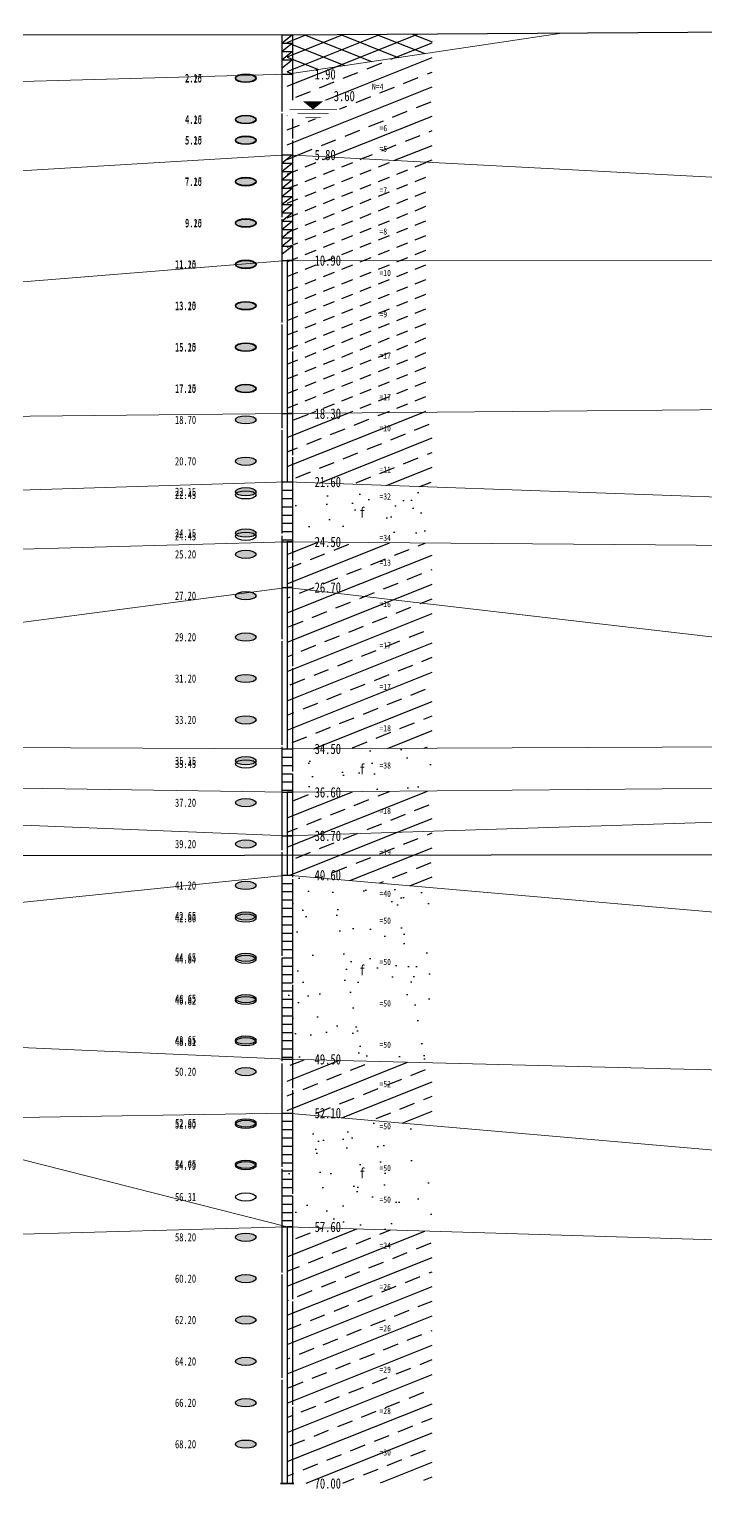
# Model space of a CAD drawing. Header units: millimetres. Extents: x 946 to 3601, y 223 to 2569.
# Drawn here: x 1509.8 to 1542.5, y 268.2 to 338.7 of the extents above; entities that cross this region are included whole.
import ezdxf

# ---------------------------------------------------------------- set-up
doc = ezdxf.new("R2010")
doc.units = ezdxf.units.MM
doc.linetypes.add('sx', pattern=[10, 5, 0, 5, 0])
for name, color, linetype in [('dz-temp', 4, 'Continuous'), ('GiCAD_PouMian', 7, 'Continuous'), ('GICAD_QUYANG', 7, 'Continuous'), ('地质-地面线', 7, 'Continuous'), ('地质-填充花纹', 8, 'Continuous'), ('地质-标贯', 7, 'Continuous'), ('地质-水位线', 5, 'Continuous'), ('地质-钻孔', 7, 'Continuous')]:
    doc.layers.add(name, color=color, linetype=linetype)
doc.layers.add('地质-地层线', color=7, linetype='Continuous', lineweight=15)
doc.layers.add('地质-文字', color=7, linetype='Continuous', lineweight=15)
doc.styles.add('LZ_FONTS_FS', font='', dxfattribs={"width": 0.7})
doc.styles.add('LZ_PMT_LINE', font='', dxfattribs={"height": 2})
doc.styles.add('叠加符号', font='', dxfattribs={"width": 0.7, "height": 2.5})
doc.styles.add('地下水位', font='', dxfattribs={"width": 0.7, "height": 2.5})
doc.styles.add('层底标注', font='', dxfattribs={"width": 0.7, "height": 2.5})
doc.styles.add('标贯动探', font='', dxfattribs={"width": 0.7, "height": 1.5})
doc.styles.get('LZ_FONTS_FS').set_extended_font_data('仿宋_GB2312')
doc.styles.get('LZ_PMT_LINE').set_extended_font_data('仿宋_GB2312')
doc.styles.get('叠加符号').set_extended_font_data('仿宋_GB2312')
doc.styles.get('地下水位').set_extended_font_data('仿宋_GB2312')
doc.styles.get('层底标注').set_extended_font_data('仿宋_GB2312')
doc.styles.get('标贯动探').set_extended_font_data('仿宋_GB2312')
doc.linetypes.add('swx', pattern='A,7,-1.5,["●",LZ_PMT_LINE,S=0.05,R=0,X=0,Y=0],-1.5', length=10)
pattern_1 = [(21.80141, (207.059, -62.8771), (-1.7677652, 0.7071061), []), (21.80141, (208.809, -62.8771), (-1.7677652, 0.7071061), [0.7615765, -0.475985])]
pattern_2 = [(17.062863, (207.05897, -62.8771), (2.79036967, 1.24889985), [-5.9751498, 0, -4.4813624, 0, -4.4813624, 0]), (3.01447, (207.059, -62.8771), (7.2145321, 1.8094251), [-2.978456, 0, -7.7439854, 0, -1.7870735, 0]), (345.96657, (201.6935, -62.8771), (11.0733864, -1.5019982), [-1.573447, 0, -6.293788, 0, -7.3427527, 0]), (17.06286, (207.059, -62.877), (-2.941879, 3.021541), [-3.983433, 0, -4.979292, 0, -4.481362, 0]), (3.01447, (207.059, -62.877), (4.858372, 4.093388), [-3.574147, 0, -5.361221, 0, -1.787074, 0]), (345.7037, (201.6935, -62.877), (5.2409553, 1.250378), [-2.088827, 0, -6.788688, 0, -10.444135, 0]), (339.87047, (201.6935, -62.877), (6.9800505, 1.196567), [-0.942291, 0, -3.769163, 0, -3.769163, 0]), (17.06286, (207.059, -62.8771), (6.5425438, 3.7545058), [-1.4937875, 0, -1.4937875, 0, -4.4813624, 0]), (3.01447, (207.059, -62.877), (2.716851, 3.980613), [-3.574147, 0, -7.743985, 0, -1.787074, 0]), (345.7037, (201.6935, -62.877), (15.682466, 1.374167), [-6.266481, 0, -2.611034, 0, -2.611034, 0]), (339.8705, (201.6935, -62.877), (230427.237503, -84451.983463), [-1.187286, 0, -9.894053, 0, -0.94229, 0])]
pattern_3 = [(21.80141, (207.059, -62.8771), (-0.88388348, 0.3535534), [0.571183, -0.38078866])]

# ---------------------------------------------------------------- blocks, each defined once
blk = doc.blocks.new('gkqy_yuan.dwg不标1')
at = {"layer": 'GiCAD_PouMian'}
h = blk.add_hatch(color=7, dxfattribs=at)
edge = h.paths.add_edge_path()
edge.add_arc((0, 0), 1, 0, 360)
at = {"layer": 'GICAD_QUYANG', "color": 7}
blk.add_circle((0, 0), 1, dxfattribs=at)
blk = doc.blocks.new('gkqy_rao.dwg不标1')
at = {"layer": 'GICAD_QUYANG', "color": 7}
blk.add_circle((0, 0), 1, dxfattribs=at)
blk = doc.blocks.new('shuiweifh')
at = {"color": 7, "linetype": 'swx'}
blk.add_wipeout([(-2.47, -2.24), (2.54, -2.24), (2.54, 2.22), (-2.47, 2.22)], dxfattribs=at).dxf.layer = '地质-水位线'
at = {"color": 7}
blk.add_lwpolyline([(0, 0, 0, 2, 0), (0, 2, 2, 2, 0)], format="xyseb", dxfattribs=at)
for points, const_width in [([(-2.25, 0.02), (2.32, 0.02)], 0.075), ([(-1.5, -1), (1.5, -1)], 0.075), ([(-0.75, -2), (0.75, -2)], 0.05)]:
    blk.add_lwpolyline(points, dxfattribs=dict(at, const_width=const_width))

msp = doc.modelspace()

# ---------------------------------------------------------------- hatches: boundary and pattern name
at = {"layer": '地质-填充花纹', "linetype": 'Continuous'}
h = msp.add_hatch(dxfattribs=at)
h.set_pattern_fill('GKSTT', color=256, scale=0.25, style=0, pattern_type=2)
h.set_pattern_definition([(21.80141, (207.059, -62.8771), (-0.88388348, 0.3535534), []), (158.19859, (207.059, -62.8771), (-0.88388348, -0.3535534), [])])
h.paths.add_polyline_path([(1529.288, 337.564), (1522.288, 336.514), (1522.288, 338.414), (1529.288, 338.462)])
h = msp.add_hatch(dxfattribs=at)
h.set_pattern_fill('GLYNT', color=256, scale=0.25, style=0, pattern_type=2)
h.set_pattern_definition(pattern_1)
h.paths.add_polyline_path([(1529.288, 332.247), (1522.288, 332.614), (1522.288, 336.514), (1529.288, 337.564)])
h = msp.add_hatch(dxfattribs=at)
h.set_pattern_fill('GKFT', color=256, scale=0.25, style=0, pattern_type=2)
h.set_pattern_definition(pattern_3)
h.paths.add_polyline_path([(1529.288, 332.247), (1529.288, 327.51), (1522.288, 327.514), (1522.288, 332.614)])
h = msp.add_hatch(dxfattribs=at)
h.set_pattern_fill('GKFT', color=256, scale=0.25, style=0, pattern_type=2)
h.set_pattern_definition(pattern_3)
h.paths.add_polyline_path([(1529.288, 327.51), (1529.288, 320.179), (1522.288, 320.114), (1522.288, 327.514)])
h = msp.add_hatch(dxfattribs=at)
h.set_pattern_fill('GLYNT', color=256, scale=0.25, style=0, pattern_type=2)
h.set_pattern_definition(pattern_1)
h.paths.add_polyline_path([(1529.288, 316.568), (1522.288, 316.814), (1522.288, 320.114), (1529.288, 320.179)])
h = msp.add_hatch(dxfattribs=at)
h.set_pattern_fill('GLXS', color=256, scale=0.25, style=0, pattern_type=2)
h.set_pattern_definition(pattern_2)
h.paths.add_polyline_path([(1529.288, 316.568), (1529.288, 313.858), (1522.288, 313.914), (1522.288, 316.814)])
h = msp.add_hatch(dxfattribs=at)
h.set_pattern_fill('GLYNT', color=256, scale=0.25, style=0, pattern_type=2)
h.set_pattern_definition(pattern_1)
h.paths.add_polyline_path([(1529.288, 313.858), (1529.288, 310.898), (1522.288, 311.714), (1522.288, 313.914)])
h = msp.add_hatch(dxfattribs=at)
h.set_pattern_fill('GLYNT', color=256, scale=0.25, style=0, pattern_type=2)
h.set_pattern_definition(pattern_1)
h.paths.add_polyline_path([(1529.288, 310.898), (1529.288, 303.944), (1522.288, 303.914), (1522.288, 311.714)])
h = msp.add_hatch(dxfattribs=at)
h.set_pattern_fill('GLXS', color=256, scale=0.25, style=0, pattern_type=2)
h.set_pattern_definition(pattern_2)
h.paths.add_polyline_path([(1529.288, 301.879), (1522.288, 301.814), (1522.288, 303.914), (1529.288, 303.944)])
h = msp.add_hatch(dxfattribs=at)
h.set_pattern_fill('GLYNT', color=256, scale=0.25, style=0, pattern_type=2)
h.set_pattern_definition(pattern_1)
h.paths.add_polyline_path([(1529.288, 299.935), (1522.288, 299.714), (1522.288, 301.814), (1529.288, 301.879)])
h = msp.add_hatch(dxfattribs=at)
h.set_pattern_fill('GLYNT', color=256, scale=0.25, style=0, pattern_type=2)
h.set_pattern_definition(pattern_1)
h.paths.add_polyline_path([(1529.288, 297.205), (1522.288, 297.814), (1522.288, 299.714), (1529.288, 299.935)])
h = msp.add_hatch(dxfattribs=at)
h.set_pattern_fill('GLXS', color=256, scale=0.25, style=0, pattern_type=2)
h.set_pattern_definition(pattern_2)
h.paths.add_polyline_path([(1529.288, 297.205), (1529.288, 288.737), (1522.288, 288.914), (1522.288, 297.814)])
h = msp.add_hatch(dxfattribs=at)
h.set_pattern_fill('GLYNT', color=256, scale=0.25, style=0, pattern_type=2)
h.set_pattern_definition(pattern_1)
h.paths.add_polyline_path([(1529.288, 288.737), (1529.288, 285.705), (1522.288, 286.314), (1522.288, 288.914)])
h = msp.add_hatch(dxfattribs=at)
h.set_pattern_fill('GLXS', color=256, scale=0.25, style=0, pattern_type=2)
h.set_pattern_definition(pattern_2)
h.paths.add_polyline_path([(1529.288, 285.705), (1529.288, 280.603), (1522.288, 280.814), (1522.288, 286.314)])
h = msp.add_hatch(dxfattribs=at)
h.set_pattern_fill('GLYNT', color=256, scale=0.25, style=0, pattern_type=2)
h.set_pattern_definition(pattern_1)
h.paths.add_polyline_path([(1529.288, 280.603), (1529.288, 268.462), (1522.288, 268.414), (1522.288, 280.814)])

# ---------------------------------------------------------------- linework, layer by layer
at = {"layer": 'dz-temp', "color": 7, "linetype": 'Continuous'}
msp.add_line((1394.9, 298.586), (1589.7, 298.884), dxfattribs=at)
at = {"layer": '地质-地层线', "color": 7}
for p, q in [((1522.288, 336.514), (1535.555, 338.505)), ((1494.288, 335.743), (1522.288, 336.514)), ((1494.288, 330.943), (1522.288, 332.614)), ((1522.288, 332.614), (1562.788, 330.493)), ((1494.288, 325.243), (1522.288, 327.514)), ((1522.288, 327.514), (1562.788, 327.493)), ((1522.288, 320.114), (1562.788, 320.493)), ((1494.288, 319.843), (1522.288, 320.114)), ((1494.288, 315.943), (1522.288, 316.814)), ((1522.288, 316.814), (1562.788, 315.393)), ((1494.288, 313.143), (1522.288, 313.914)), ((1522.288, 313.914), (1562.788, 313.593)), ((1494.288, 308.043), (1522.288, 311.714)), ((1522.288, 311.714), (1562.788, 306.993)), ((1494.288, 304.043), (1522.288, 303.914)), ((1522.288, 303.914), (1562.788, 304.093)), ((1494.288, 302.243), (1522.288, 301.814)), ((1522.288, 301.814), (1562.788, 302.193)), ((1494.288, 300.843), (1522.288, 299.714)), ((1522.288, 299.714), (1562.788, 300.993)), ((1494.288, 294.943), (1522.288, 297.814)), ((1522.288, 297.814), (1562.788, 294.293)), ((1494.288, 290.143), (1522.288, 288.914)), ((1522.288, 288.914), (1562.788, 287.893)), ((1494.288, 285.843), (1522.288, 286.314)), ((1501.972, 285.972), (1522.288, 280.814)), ((1522.288, 286.314), (1562.788, 282.793)), ((1494.288, 280.043), (1522.288, 280.814)), ((1522.288, 280.814), (1562.788, 279.593))]:
    msp.add_line(p, q, dxfattribs=at)
at = {"layer": '地质-地面线', "color": 7, "linetype": 'Continuous'}
for p, q in [((1522.288, 338.414), (1562.788, 338.693)), ((1494.288, 338.443), (1522.288, 338.414))]:
    msp.add_line(p, q, dxfattribs=at)
at = {"layer": '地质-钻孔', "color": 7, "linetype": 'sx'}
for p, q in [((1522.038, 338.414), (1522.538, 338.414)), ((1522.038, 268.414), (1522.038, 338.414)), ((1522.538, 338.414), (1522.538, 268.414)), ((1522.613, 268.414), (1521.963, 268.414)), ((1521.963, 268.414), (1522.038, 268.414)), ((1522.538, 268.414), (1522.613, 268.414))]:
    msp.add_line(p, q, dxfattribs=at)
at = {"layer": '地质-钻孔', "color": 7, "linetype": 'Continuous'}
for p, q in [((1522.038, 338.414), (1522.538, 338.414)), ((1522.038, 338.414), (1522.538, 338.414)), ((1522.538, 338.414), (1522.038, 338.014)), ((1522.038, 338.014), (1522.538, 338.014)), ((1522.538, 338.014), (1522.038, 337.614)), ((1522.538, 338.414), (1522.538, 338.414)), ((1522.538, 338.014), (1522.538, 338.014)), ((1522.038, 337.614), (1522.538, 337.614)), ((1522.538, 337.614), (1522.038, 337.214)), ((1522.038, 337.214), (1522.538, 337.214)), ((1522.538, 337.214), (1522.038, 336.814)), ((1522.538, 337.614), (1522.538, 337.614)), ((1522.538, 337.214), (1522.538, 337.214)), ((1522.038, 336.514), (1522.538, 336.514)), ((1522.038, 336.514), (1522.538, 336.514)), ((1522.038, 332.614), (1522.538, 332.614)), ((1522.038, 332.614), (1522.538, 332.614)), ((1522.038, 332.614), (1522.538, 332.614)), ((1522.538, 332.614), (1522.038, 332.214)), ((1522.538, 332.614), (1522.538, 332.614)), ((1522.038, 332.214), (1522.538, 332.214)), ((1522.538, 332.214), (1522.038, 331.814)), ((1522.038, 331.814), (1522.538, 331.814)), ((1522.538, 331.814), (1522.038, 331.414)), ((1522.538, 332.214), (1522.538, 332.214)), ((1522.538, 331.814), (1522.538, 331.814)), ((1522.038, 331.414), (1522.538, 331.414)), ((1522.538, 331.414), (1522.038, 331.014)), ((1522.038, 331.014), (1522.538, 331.014)), ((1522.538, 331.014), (1522.038, 330.614)), ((1522.538, 331.414), (1522.538, 331.414)), ((1522.538, 331.014), (1522.538, 331.014)), ((1522.038, 330.614), (1522.538, 330.614)), ((1522.538, 330.614), (1522.038, 330.214)), ((1522.038, 330.214), (1522.538, 330.214)), ((1522.538, 330.214), (1522.038, 329.814)), ((1522.538, 330.614), (1522.538, 330.614)), ((1522.538, 330.214), (1522.538, 330.214)), ((1522.038, 329.814), (1522.538, 329.814)), ((1522.538, 329.814), (1522.038, 329.414)), ((1522.038, 329.414), (1522.538, 329.414)), ((1522.538, 329.414), (1522.038, 329.014)), ((1522.538, 329.814), (1522.538, 329.814)), ((1522.538, 329.414), (1522.538, 329.414)), ((1522.038, 329.014), (1522.538, 329.014)), ((1522.538, 329.014), (1522.038, 328.614)), ((1522.538, 329.014), (1522.538, 329.014)), ((1522.038, 328.614), (1522.538, 328.614)), ((1522.538, 328.614), (1522.038, 328.214)), ((1522.038, 328.214), (1522.538, 328.214)), ((1522.538, 328.214), (1522.038, 327.814)), ((1522.538, 328.614), (1522.538, 328.614)), ((1522.538, 328.214), (1522.538, 328.214)), ((1522.038, 327.514), (1522.538, 327.514)), ((1522.038, 327.514), (1522.538, 327.514)), ((1522.038, 327.514), (1522.538, 327.514)), ((1522.538, 327.514), (1522.288, 327.514)), ((1522.288, 327.514), (1522.288, 320.114)), ((1522.038, 320.114), (1522.538, 320.114)), ((1522.038, 320.114), (1522.538, 320.114)), ((1522.038, 320.114), (1522.538, 320.114)), ((1522.538, 320.114), (1522.288, 320.114)), ((1522.288, 320.114), (1522.288, 316.814)), ((1522.038, 316.814), (1522.538, 316.814)), ((1522.038, 316.814), (1522.538, 316.814)), ((1522.038, 316.814), (1522.538, 316.814)), ((1522.038, 316.414), (1522.538, 316.414)), ((1522.038, 316.014), (1522.538, 316.014)), ((1522.038, 315.614), (1522.538, 315.614)), ((1522.038, 315.214), (1522.538, 315.214)), ((1522.038, 314.814), (1522.538, 314.814)), ((1522.038, 314.414), (1522.538, 314.414)), ((1522.038, 314.014), (1522.538, 314.014)), ((1522.038, 313.914), (1522.538, 313.914)), ((1522.038, 313.914), (1522.538, 313.914)), ((1522.038, 313.914), (1522.538, 313.914)), ((1522.538, 313.914), (1522.288, 313.914)), ((1522.288, 313.914), (1522.288, 311.714)), ((1522.038, 311.714), (1522.538, 311.714)), ((1522.038, 311.714), (1522.538, 311.714)), ((1522.038, 311.714), (1522.538, 311.714)), ((1522.538, 311.714), (1522.288, 311.714)), ((1522.288, 311.714), (1522.288, 303.914)), ((1522.038, 303.914), (1522.538, 303.914)), ((1522.038, 303.914), (1522.538, 303.914)), ((1522.038, 303.914), (1522.538, 303.914)), ((1522.038, 303.514), (1522.538, 303.514)), ((1522.038, 303.114), (1522.538, 303.114)), ((1522.038, 302.714), (1522.538, 302.714)), ((1522.038, 302.314), (1522.538, 302.314)), ((1522.038, 301.914), (1522.538, 301.914)), ((1522.038, 301.814), (1522.538, 301.814)), ((1522.038, 301.814), (1522.538, 301.814)), ((1522.038, 301.814), (1522.538, 301.814)), ((1522.538, 301.814), (1522.288, 301.814)), ((1522.288, 301.814), (1522.288, 299.714)), ((1522.038, 299.714), (1522.538, 299.714)), ((1522.038, 299.714), (1522.538, 299.714)), ((1522.038, 299.714), (1522.538, 299.714)), ((1522.538, 299.714), (1522.288, 299.714)), ((1522.288, 299.714), (1522.288, 297.814)), ((1522.038, 297.814), (1522.538, 297.814)), ((1522.038, 297.814), (1522.538, 297.814)), ((1522.038, 297.814), (1522.538, 297.814)), ((1522.038, 297.414), (1522.538, 297.414)), ((1522.038, 297.014), (1522.538, 297.014)), ((1522.038, 296.614), (1522.538, 296.614)), ((1522.038, 296.214), (1522.538, 296.214)), ((1522.038, 295.814), (1522.538, 295.814)), ((1522.038, 295.414), (1522.538, 295.414)), ((1522.038, 295.014), (1522.538, 295.014)), ((1522.038, 294.614), (1522.538, 294.614)), ((1522.038, 294.214), (1522.538, 294.214)), ((1522.038, 293.814), (1522.538, 293.814)), ((1522.038, 293.414), (1522.538, 293.414)), ((1522.038, 293.014), (1522.538, 293.014)), ((1522.038, 292.614), (1522.538, 292.614)), ((1522.038, 292.214), (1522.538, 292.214)), ((1522.038, 291.814), (1522.538, 291.814)), ((1522.038, 291.414), (1522.538, 291.414)), ((1522.038, 291.014), (1522.538, 291.014)), ((1522.038, 290.614), (1522.538, 290.614)), ((1522.038, 290.214), (1522.538, 290.214)), ((1522.038, 289.814), (1522.538, 289.814)), ((1522.038, 289.414), (1522.538, 289.414)), ((1522.038, 289.014), (1522.538, 289.014)), ((1522.038, 288.914), (1522.538, 288.914)), ((1522.038, 288.914), (1522.538, 288.914)), ((1522.038, 286.314), (1522.538, 286.314)), ((1522.038, 286.314), (1522.538, 286.314)), ((1522.038, 286.314), (1522.538, 286.314)), ((1522.038, 285.914), (1522.538, 285.914)), ((1522.038, 285.514), (1522.538, 285.514)), ((1522.038, 285.114), (1522.538, 285.114)), ((1522.038, 284.714), (1522.538, 284.714)), ((1522.038, 284.314), (1522.538, 284.314)), ((1522.038, 283.914), (1522.538, 283.914)), ((1522.038, 283.514), (1522.538, 283.514)), ((1522.038, 283.114), (1522.538, 283.114)), ((1522.038, 282.714), (1522.538, 282.714)), ((1522.038, 282.314), (1522.538, 282.314)), ((1522.038, 281.914), (1522.538, 281.914)), ((1522.038, 281.514), (1522.538, 281.514)), ((1522.038, 281.114), (1522.538, 281.114)), ((1522.038, 280.814), (1522.538, 280.814)), ((1522.038, 280.814), (1522.538, 280.814)), ((1522.038, 280.814), (1522.538, 280.814)), ((1522.538, 280.814), (1522.288, 280.814)), ((1522.288, 280.814), (1522.288, 268.414)), ((1522.038, 268.414), (1522.538, 268.414))]:
    msp.add_line(p, q, dxfattribs=at)

# ---------------------------------------------------------------- block references
at = {"color": 7, "linetype": 'Continuous', "xscale": 0.5, "yscale": 0.2}
for name, p in [('gkqy_yuan.dwg不标1', (1520.288, 336.339)), ('gkqy_yuan.dwg不标1', (1520.288, 336.314)), ('gkqy_yuan.dwg不标1', (1520.288, 334.339)), ('gkqy_yuan.dwg不标1', (1520.288, 334.314)), ('gkqy_yuan.dwg不标1', (1520.288, 333.339)), ('gkqy_yuan.dwg不标1', (1520.288, 333.314)), ('gkqy_yuan.dwg不标1', (1520.288, 331.339)), ('gkqy_yuan.dwg不标1', (1520.288, 331.314)), ('gkqy_yuan.dwg不标1', (1520.288, 329.339)), ('gkqy_yuan.dwg不标1', (1520.288, 329.314)), ('gkqy_yuan.dwg不标1', (1520.288, 327.339)), ('gkqy_yuan.dwg不标1', (1520.288, 327.314)), ('gkqy_yuan.dwg不标1', (1520.288, 325.339)), ('gkqy_yuan.dwg不标1', (1520.288, 325.314)), ('gkqy_yuan.dwg不标1', (1520.288, 323.339)), ('gkqy_yuan.dwg不标1', (1520.288, 323.314)), ('gkqy_yuan.dwg不标1', (1520.288, 321.339)), ('gkqy_yuan.dwg不标1', (1520.288, 321.314)), ('gkqy_yuan.dwg不标1', (1520.288, 319.814)), ('gkqy_yuan.dwg不标1', (1520.288, 317.814)), ('gkqy_yuan.dwg不标1', (1520.288, 316.339)), ('gkqy_rao.dwg不标1', (1520.288, 316.189)), ('gkqy_yuan.dwg不标1', (1520.288, 314.339)), ('gkqy_rao.dwg不标1', (1520.288, 314.189)), ('gkqy_yuan.dwg不标1', (1520.288, 313.314)), ('gkqy_yuan.dwg不标1', (1520.288, 311.314)), ('gkqy_yuan.dwg不标1', (1520.288, 309.314)), ('gkqy_yuan.dwg不标1', (1520.288, 307.314)), ('gkqy_yuan.dwg不标1', (1520.288, 305.314)), ('gkqy_yuan.dwg不标1', (1520.288, 303.339)), ('gkqy_rao.dwg不标1', (1520.288, 303.189)), ('gkqy_yuan.dwg不标1', (1520.288, 301.314)), ('gkqy_yuan.dwg不标1', (1520.288, 299.314)), ('gkqy_yuan.dwg不标1', (1520.288, 297.314)), ('gkqy_yuan.dwg不标1', (1520.288, 295.839)), ('gkqy_rao.dwg不标1', (1520.288, 295.734)), ('gkqy_yuan.dwg不标1', (1520.288, 293.839)), ('gkqy_rao.dwg不标1', (1520.288, 293.744)), ('gkqy_yuan.dwg不标1', (1520.288, 291.839)), ('gkqy_rao.dwg不标1', (1520.288, 291.754)), ('gkqy_yuan.dwg不标1', (1520.288, 289.839)), ('gkqy_rao.dwg不标1', (1520.288, 289.759)), ('gkqy_yuan.dwg不标1', (1520.288, 288.314)), ('gkqy_yuan.dwg不标1', (1520.288, 285.839)), ('gkqy_rao.dwg不标1', (1520.288, 285.764)), ('gkqy_yuan.dwg不标1', (1520.288, 283.839)), ('gkqy_rao.dwg不标1', (1520.288, 283.769)), ('gkqy_rao.dwg不标1', (1520.288, 282.259)), ('gkqy_yuan.dwg不标1', (1520.288, 280.314)), ('gkqy_yuan.dwg不标1', (1520.288, 278.314)), ('gkqy_yuan.dwg不标1', (1520.288, 276.314)), ('gkqy_yuan.dwg不标1', (1520.288, 274.314)), ('gkqy_yuan.dwg不标1', (1520.288, 272.314)), ('gkqy_yuan.dwg不标1', (1520.288, 270.314))]:
    msp.add_blockref(name, p, dxfattribs=at)

# ---------------------------------------------------------------- texts
at = {"color": 7, "linetype": 'Continuous', "style": 'LZ_FONTS_FS', "width": 0.75}
for s, p in [('2.15', (1517.351, 336.139)), ('2.20', (1517.351, 336.114)), ('4.15', (1517.351, 334.139)), ('4.20', (1517.351, 334.114)), ('5.15', (1517.351, 333.139)), ('5.20', (1517.351, 333.114)), ('7.15', (1517.351, 331.139)), ('7.20', (1517.351, 331.114)), ('9.15', (1517.351, 329.139)), ('9.20', (1517.351, 329.114)), ('11.15', (1516.866, 327.139)), ('11.20', (1516.866, 327.114)), ('13.15', (1516.866, 325.139)), ('13.20', (1516.866, 325.114)), ('15.15', (1516.866, 323.139)), ('15.20', (1516.866, 323.114)), ('17.15', (1516.866, 321.139)), ('17.20', (1516.866, 321.114)), ('18.70', (1516.866, 319.614)), ('20.70', (1516.866, 317.614)), ('22.15', (1516.866, 316.139)), ('22.45', (1516.866, 315.989)), ('24.15', (1516.866, 314.139)), ('24.45', (1516.866, 313.989)), ('25.20', (1516.866, 313.114)), ('27.20', (1516.866, 311.114)), ('29.20', (1516.866, 309.114)), ('31.20', (1516.866, 307.114)), ('33.20', (1516.866, 305.114)), ('35.15', (1516.866, 303.139)), ('35.45', (1516.866, 302.989)), ('37.20', (1516.866, 301.114)), ('39.20', (1516.866, 299.114)), ('41.20', (1516.866, 297.114)), ('42.65', (1516.866, 295.639)), ('42.86', (1516.866, 295.534)), ('44.65', (1516.866, 293.639)), ('44.84', (1516.866, 293.544)), ('46.65', (1516.866, 291.639)), ('46.82', (1516.866, 291.554)), ('48.65', (1516.866, 289.639)), ('48.81', (1516.866, 289.559)), ('50.20', (1516.866, 288.114)), ('52.65', (1516.866, 285.639)), ('52.80', (1516.866, 285.564)), ('54.65', (1516.866, 283.639)), ('54.79', (1516.866, 283.569)), ('56.31', (1516.866, 282.059)), ('58.20', (1516.866, 280.114)), ('60.20', (1516.866, 278.114)), ('62.20', (1516.866, 276.114)), ('64.20', (1516.866, 274.114)), ('66.20', (1516.866, 272.114)), ('68.20', (1516.866, 270.114))]:
    msp.add_text(s, height=0.4, dxfattribs=at).set_placement(p)
at = {"layer": '地质-填充花纹', "linetype": 'Continuous', "style": '叠加符号', "width": 0.75}
for p in [(1525.788, 315.088), (1525.788, 302.688), (1525.788, 292.967), (1525.788, 283.159)]:
    msp.add_text('f', height=0.5, dxfattribs=at).set_placement(p)
at = {"layer": '地质-文字', "color": 7, "linetype": 'Continuous', "style": '层底标注', "width": 0.75}
for s, p in [('1.90', (1523.613, 336.264)), ('5.80', (1523.613, 332.364)), ('10.90', (1523.613, 327.264)), ('18.30', (1523.613, 319.864)), ('21.60', (1523.613, 316.564)), ('24.50', (1523.613, 313.664)), ('26.70', (1523.613, 311.464)), ('34.50', (1523.613, 303.664)), ('36.60', (1523.613, 301.564)), ('38.70', (1523.613, 299.464)), ('40.60', (1523.613, 297.564)), ('49.50', (1523.613, 288.664)), ('52.10', (1523.613, 286.064)), ('57.60', (1523.613, 280.564)), ('70.00', (1523.613, 268.164))]:
    msp.add_text(s, height=0.5, dxfattribs=at).set_placement(p)
at = {"layer": '地质-标贯', "color": 7, "linetype": 'Continuous', "style": '标贯动探', "width": 0.75}
for s, p in [('N=4', (1526.388, 335.764)), ('=6', (1526.751, 333.764)), ('=5', (1526.751, 332.764)), ('=7', (1526.751, 330.764)), ('=8', (1526.751, 328.764)), ('=10', (1526.751, 326.764)), ('=9', (1526.751, 324.764)), ('=17', (1526.751, 322.764)), ('=17', (1526.751, 320.764)), ('=10', (1526.751, 319.264)), ('=11', (1526.751, 317.264)), ('=32', (1526.751, 315.964)), ('=34', (1526.751, 313.964)), ('=13', (1526.751, 312.764)), ('=16', (1526.751, 310.764)), ('=17', (1526.751, 308.764)), ('=17', (1526.751, 306.764)), ('=18', (1526.751, 304.764)), ('=38', (1526.751, 302.964)), ('=18', (1526.751, 300.764)), ('=19', (1526.751, 298.764)), ('=40', (1526.751, 296.764)), ('=50', (1526.751, 295.464)), ('=50', (1526.751, 293.464)), ('=50', (1526.751, 291.464)), ('=50', (1526.751, 289.464)), ('=52', (1526.751, 287.564)), ('=50', (1526.751, 285.524)), ('=50', (1526.751, 283.504)), ('=50', (1526.751, 281.984)), ('=24', (1526.751, 279.764)), ('=26', (1526.751, 277.764)), ('=26', (1526.751, 275.764)), ('=29', (1526.751, 273.764)), ('=28', (1526.751, 271.764)), ('=30', (1526.751, 269.764))]:
    msp.add_text(s, height=0.3, dxfattribs=at).set_placement(p)

# ---------------------------------------------------------------- next in the draw order: block references
at = {"layer": '地质-水位线', "color": 7, "linetype": 'swx', "xscale": 0.5, "yscale": 0.2}
msp.add_blockref('shuiweifh', (1523.538, 334.814), dxfattribs=at)

# ---------------------------------------------------------------- next in the draw order: texts
at = {"layer": '地质-水位线', "color": 7, "linetype": 'swx', "style": '地下水位', "width": 0.75}
msp.add_text('3.60', height=0.5, dxfattribs=at).set_placement((1524.538, 335.214))

doc.saveas('drawing.dxf')
